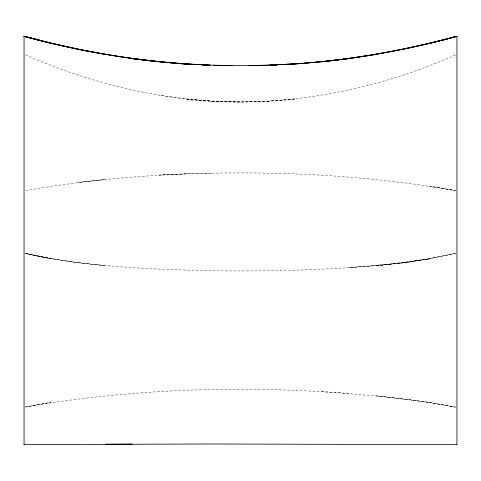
<?xml version="1.0" encoding="UTF-8"?>
<svg xmlns="http://www.w3.org/2000/svg" width="481" height="481" viewBox="0 0 481 481"><rect width="100%" height="100%" fill="white"/><g stroke="black" fill="none" stroke-linecap="round" stroke-linejoin="round"><path stroke-width="0.36" stroke-dasharray="2.4 1.8" d="M455.561 54.93C371.494 92.292 278.09 108.772 186.387 99.489M455.489 253.295L429.894 258.598L402.837 263.035L429.894 258.544L455.489 253.379L429.894 258.598L402.837 262.812L429.894 258.88L375.781 265.951L402.837 262.71C340.013 270.009 276.641 271.434 213.444 270.815C150.553 269.306 87.193 267.057 25.511 253.637L51.106 258.544L78.162 262.812L51.106 258.64L25.511 253.379M25.511 407.142L51.106 402.338L25.511 406.836C158.928 384.331 295.971 384.018 429.894 402.471L375.781 395.731L402.837 398.737L429.894 402.597L455.489 407.076L429.894 402.549L455.489 407.154M25.511 190.62C87.56 179.702 150.487 174.375 213.444 173.046M267.556 101.25L294.612 99.074M294.612 99.489L267.556 101.353L240.5 101.972L213.444 101.305M186.387 173.845L159.331 175.06C258.213 169.889 357.834 173.533 455.489 190.578L429.894 186.261L455.489 190.614M186.387 99.074L213.444 101.25L240.5 101.972L267.556 101.305M25.439 54.93C93.08 84.584 166.474 101.942 240.5 101.972M321.669 391.576L348.725 393.434M213.444 101.232L186.387 98.996L159.331 95.286M25.511 253.391L51.106 258.802L25.511 253.301M105.219 179.467L78.162 182.455L105.219 179.497M402.837 262.915L375.781 265.674L348.725 267.628L402.837 262.915M105.219 265.674L78.162 262.74L105.219 265.674"/><path stroke-width="0.72" d="M348.725 58.52C385.221 53.379 421.38 45.96 456.95 36.309L456.95 444.739M375.781 54.485L348.725 58.592L321.669 61.766C367.358 56.926 412.608 48.328 456.95 36.315L429.894 43.254L402.837 49.272M429.894 43.254L456.95 36.322C403.884 50.739 349.459 60.065 294.612 64.027L290.951 64.213M321.669 61.827L348.725 58.592L321.669 61.664L298.268 63.763M296.801 63.859L291.684 64.22M132.275 58.496L159.331 61.766L132.275 58.628C195.015 66.847 258.682 67.593 321.669 61.664M271.939 65.188L277.062 64.929M281.445 64.701L288.029 64.364M273.406 65.157L277.062 65.037M282.179 64.713L288.029 64.472M270.478 65.188L277.062 64.857M279.984 64.707L288.029 64.298M289.49 64.22L294.612 63.961M267.556 65.139L294.612 63.883M248.545 65.663L266.089 65.362M252.928 65.663L266.089 65.464M259.512 65.656L266.089 65.548M24.05 444.6L213.444 443.987L456.95 444.672M105.219 444.173L132.275 444.077M213.444 65.332L232.455 65.663M213.444 65.416L227.339 65.65M213.444 65.518L221.488 65.656M186.387 63.949L201.01 64.694M202.471 64.773L210.516 65.182M199.549 64.707L186.387 64.033L159.331 61.64M201.743 64.815L209.055 65.194M51.106 43.266L24.05 36.328L51.106 43.254L78.162 49.272L51.106 43.248L24.05 36.267C77.092 50.794 131.523 60.233 186.387 64.135L189.31 64.226M190.771 64.358L198.815 64.713M201.743 64.923L207.594 65.163M105.219 54.365L78.162 49.26C113.877 56.511 150.036 61.436 186.387 64.075M159.331 61.724C113.654 56.8 68.398 48.28 24.05 36.291L51.106 43.248M24.05 36.261L24.05 444.739"/></g></svg>
